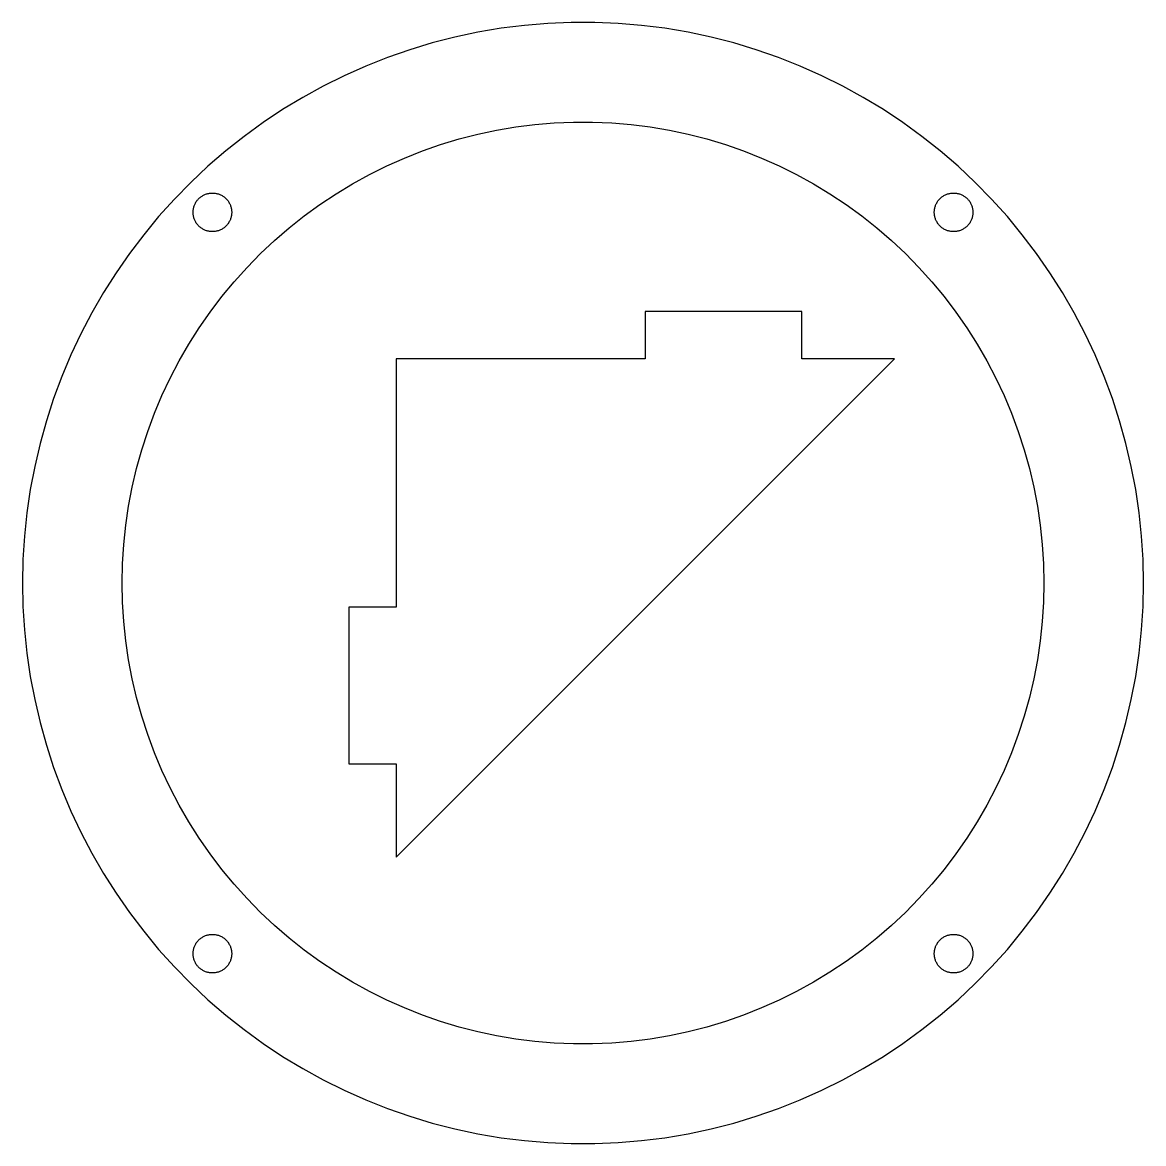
# Model space of a CAD drawing. Header units: metres. Extents: x -110 to 100, y -93 to 100.
# Drawn here: x 5 to 95, y -93 to -3 of the extents above; entities that cross this region are included whole.
import ezdxf

# ---------------------------------------------------------------- set-up
doc = ezdxf.new("R2010")
doc.units = ezdxf.units.M

msp = doc.modelspace()

# ---------------------------------------------------------------- linework, layer by layer
for p, q in [((43.4263, -3.4828), (41.5679, -3.7971)), ((45.2962, -3.2465), (43.4263, -3.4828)), ((47.1744, -3.0888), (45.2962, -3.2465)), ((49.0576, -3.0099), (47.1744, -3.0888)), ((50.9424, -3.0099), (49.0576, -3.0099)), ((52.8256, -3.0888), (50.9424, -3.0099)), ((54.7038, -3.2465), (52.8256, -3.0888)), ((56.5737, -3.4828), (54.7038, -3.2465)), ((58.4321, -3.7971), (56.5737, -3.4828)), ((39.7242, -4.189), (37.8986, -4.6577)), ((41.5679, -3.7971), (39.7242, -4.189)), ((60.2758, -4.189), (58.4321, -3.7971)), ((62.1014, -4.6577), (60.2758, -4.189)), ((36.0942, -5.2025), (34.3143, -5.8223)), ((37.8986, -4.6577), (36.0942, -5.2025)), ((63.9058, -5.2025), (62.1014, -4.6577)), ((65.6857, -5.8223), (63.9058, -5.2025)), ((34.3143, -5.8223), (32.5618, -6.5162)), ((67.4382, -6.5162), (65.6857, -5.8223)), ((32.5618, -6.5162), (30.8399, -7.2828)), ((69.1601, -7.2828), (67.4382, -6.5162)), ((30.8399, -7.2828), (29.1517, -8.1209)), ((70.8483, -8.1209), (69.1601, -7.2828)), ((29.1517, -8.1209), (27.5, -9.0289)), ((72.5, -9.0289), (70.8483, -8.1209)), ((27.5, -9.0289), (25.8878, -10.0052)), ((74.1122, -10.0052), (72.5, -9.0289)), ((25.8878, -10.0052), (24.3179, -11.0483)), ((75.6821, -11.0483), (74.1122, -10.0052)), ((24.3179, -11.0483), (22.793, -12.1562)), ((41.551, -11.9776), (43.0669, -11.6554)), ((43.0669, -11.6554), (44.5949, -11.3969)), ((44.5949, -11.3969), (46.1325, -11.2027)), ((46.1325, -11.2027), (47.6768, -11.073)), ((47.6768, -11.073), (49.2251, -11.0081)), ((49.2251, -11.0081), (50.7749, -11.0081)), ((50.7749, -11.0081), (52.3232, -11.073)), ((52.3232, -11.073), (53.8675, -11.2027)), ((53.8675, -11.2027), (55.4051, -11.3969)), ((55.4051, -11.3969), (56.9331, -11.6554)), ((56.9331, -11.6554), (58.449, -11.9776)), ((77.207, -12.1562), (75.6821, -11.0483)), ((22.793, -12.1562), (21.3159, -13.3269)), ((38.5664, -12.8109), (40.05, -12.363)), ((40.05, -12.363), (41.551, -11.9776)), ((58.449, -11.9776), (59.95, -12.363)), ((59.95, -12.363), (61.4336, -12.8109)), ((78.6841, -13.3269), (77.207, -12.1562)), ((21.3159, -13.3269), (19.8891, -14.5585)), ((35.6619, -13.8911), (37.1028, -13.3206)), ((37.1028, -13.3206), (38.5664, -12.8109)), ((61.4336, -12.8109), (62.8972, -13.3206)), ((62.8972, -13.3206), (64.3381, -13.8911)), ((80.1109, -14.5585), (78.6841, -13.3269)), ((34.2462, -14.5214), (35.6619, -13.8911)), ((64.3381, -13.8911), (65.7538, -14.5214)), ((19.8891, -14.5585), (18.5152, -15.8487)), ((31.5, -15.9571), (32.858, -15.2105)), ((32.858, -15.2105), (34.2462, -14.5214)), ((65.7538, -14.5214), (67.142, -15.2105)), ((67.142, -15.2105), (68.5, -15.9571)), ((81.4848, -15.8487), (80.1109, -14.5585)), ((18.5152, -15.8487), (17.1964, -17.1954)), ((30.1744, -16.7599), (31.5, -15.9571)), ((68.5, -15.9571), (69.8256, -16.7599)), ((82.8036, -17.1954), (81.4848, -15.8487)), ((19.1655, -17.1426), (19.2129, -17.0981)), ((19.2129, -17.0981), (19.262, -17.0557)), ((19.262, -17.0557), (19.3129, -17.0154)), ((19.3129, -17.0154), (19.3654, -16.9772)), ((19.3654, -16.9772), (19.4195, -16.9413)), ((19.4195, -16.9413), (19.475, -16.9077)), ((19.475, -16.9077), (19.5319, -16.8764)), ((19.5319, -16.8764), (19.59, -16.8475)), ((19.59, -16.8475), (19.6494, -16.8211)), ((19.6494, -16.8211), (19.7097, -16.7972)), ((19.7097, -16.7972), (19.771, -16.7759)), ((19.771, -16.7759), (19.8332, -16.7571)), ((19.8332, -16.7571), (19.8961, -16.741)), ((19.8961, -16.741), (19.9596, -16.7275)), ((19.9596, -16.7275), (20.0236, -16.7166)), ((20.0236, -16.7166), (20.088, -16.7085)), ((20.088, -16.7085), (20.1527, -16.7031)), ((20.1527, -16.7031), (20.2175, -16.7003)), ((20.2175, -16.7003), (20.2825, -16.7003)), ((20.2825, -16.7003), (20.3473, -16.7031)), ((20.3473, -16.7031), (20.412, -16.7085)), ((20.412, -16.7085), (20.4764, -16.7166)), ((20.4764, -16.7166), (20.5405, -16.7275)), ((20.5405, -16.7275), (20.604, -16.741)), ((20.604, -16.741), (20.6668, -16.7571)), ((20.6668, -16.7571), (20.729, -16.7759)), ((20.729, -16.7759), (20.7903, -16.7972)), ((20.7903, -16.7972), (20.8507, -16.8211)), ((20.8507, -16.8211), (20.91, -16.8475)), ((20.91, -16.8475), (20.9681, -16.8764)), ((20.9681, -16.8764), (21.025, -16.9077)), ((21.025, -16.9077), (21.0805, -16.9413)), ((21.0805, -16.9413), (21.1346, -16.9772)), ((21.1346, -16.9772), (21.1871, -17.0154)), ((21.1871, -17.0154), (21.238, -17.0557)), ((21.238, -17.0557), (21.2872, -17.0981)), ((21.2872, -17.0981), (21.3345, -17.1426)), ((28.8836, -17.6175), (30.1744, -16.7599)), ((69.8256, -16.7599), (71.1164, -17.6175)), ((78.6655, -17.1426), (78.7128, -17.0981)), ((78.7128, -17.0981), (78.762, -17.0557)), ((78.762, -17.0557), (78.8129, -17.0154)), ((78.8129, -17.0154), (78.8654, -16.9772)), ((78.8654, -16.9772), (78.9195, -16.9413)), ((78.9195, -16.9413), (78.975, -16.9077)), ((78.975, -16.9077), (79.0319, -16.8764)), ((79.0319, -16.8764), (79.09, -16.8475)), ((79.09, -16.8475), (79.1493, -16.8211)), ((79.1493, -16.8211), (79.2097, -16.7972)), ((79.2097, -16.7972), (79.271, -16.7759)), ((79.271, -16.7759), (79.3332, -16.7571)), ((79.3332, -16.7571), (79.396, -16.741)), ((79.396, -16.741), (79.4595, -16.7275)), ((79.4595, -16.7275), (79.5236, -16.7166)), ((79.5236, -16.7166), (79.588, -16.7085)), ((79.588, -16.7085), (79.6527, -16.7031)), ((79.6527, -16.7031), (79.7175, -16.7003)), ((79.7175, -16.7003), (79.7825, -16.7003)), ((79.7825, -16.7003), (79.8473, -16.7031)), ((79.8473, -16.7031), (79.912, -16.7085)), ((79.912, -16.7085), (79.9764, -16.7166)), ((79.9764, -16.7166), (80.0404, -16.7275)), ((80.0404, -16.7275), (80.1039, -16.741)), ((80.1039, -16.741), (80.1668, -16.7571)), ((80.1668, -16.7571), (80.229, -16.7759)), ((80.229, -16.7759), (80.2903, -16.7972)), ((80.2903, -16.7972), (80.3506, -16.8211)), ((80.3506, -16.8211), (80.41, -16.8475)), ((80.41, -16.8475), (80.4681, -16.8764)), ((80.4681, -16.8764), (80.525, -16.9077)), ((80.525, -16.9077), (80.5805, -16.9413)), ((80.5805, -16.9413), (80.6346, -16.9772)), ((80.6346, -16.9772), (80.6871, -17.0154)), ((80.6871, -17.0154), (80.738, -17.0557)), ((80.738, -17.0557), (80.7871, -17.0981)), ((80.7871, -17.0981), (80.8345, -17.1426)), ((17.1964, -17.1954), (15.9352, -18.5961)), ((18.7122, -18.0557), (18.7217, -17.9915)), ((18.7217, -17.9915), (18.7339, -17.9277)), ((18.7339, -17.9277), (18.7487, -17.8645)), ((18.7487, -17.8645), (18.7662, -17.802)), ((18.7662, -17.802), (18.7862, -17.7403)), ((18.7862, -17.7403), (18.8089, -17.6794)), ((18.8089, -17.6794), (18.834, -17.6196)), ((18.834, -17.6196), (18.8616, -17.5608)), ((18.8616, -17.5608), (18.8917, -17.5033)), ((18.8917, -17.5033), (18.9242, -17.4471)), ((18.9242, -17.4471), (18.959, -17.3923)), ((18.959, -17.3923), (18.996, -17.3389)), ((18.996, -17.3389), (19.0353, -17.2872)), ((19.0353, -17.2872), (19.0767, -17.2372)), ((19.0767, -17.2372), (19.1201, -17.189)), ((19.1201, -17.189), (19.1655, -17.1426)), ((21.3345, -17.1426), (21.3799, -17.189)), ((21.3799, -17.189), (21.4234, -17.2372)), ((21.4234, -17.2372), (21.4647, -17.2872)), ((21.4647, -17.2872), (21.504, -17.3389)), ((21.504, -17.3389), (21.541, -17.3923)), ((21.541, -17.3923), (21.5758, -17.4471)), ((21.5758, -17.4471), (21.6083, -17.5033)), ((21.6083, -17.5033), (21.6384, -17.5608)), ((21.6384, -17.5608), (21.666, -17.6196)), ((21.666, -17.6196), (21.6912, -17.6794)), ((21.6912, -17.6794), (21.7138, -17.7403)), ((21.7138, -17.7403), (21.7339, -17.802)), ((21.7339, -17.802), (21.7513, -17.8645)), ((21.7513, -17.8645), (21.7661, -17.9277)), ((21.7661, -17.9277), (21.7783, -17.9915)), ((21.7783, -17.9915), (21.7878, -18.0557)), ((27.6298, -18.5284), (28.8836, -17.6175)), ((71.1164, -17.6175), (72.3702, -18.5284)), ((78.2122, -18.0557), (78.2217, -17.9915)), ((78.2217, -17.9915), (78.2339, -17.9277)), ((78.2339, -17.9277), (78.2487, -17.8645)), ((78.2487, -17.8645), (78.2661, -17.802)), ((78.2661, -17.802), (78.2862, -17.7403)), ((78.2862, -17.7403), (78.3088, -17.6794)), ((78.3088, -17.6794), (78.334, -17.6196)), ((78.334, -17.6196), (78.3616, -17.5608)), ((78.3616, -17.5608), (78.3917, -17.5033)), ((78.3917, -17.5033), (78.4242, -17.4471)), ((78.4242, -17.4471), (78.459, -17.3923)), ((78.459, -17.3923), (78.496, -17.3389)), ((78.496, -17.3389), (78.5353, -17.2872)), ((78.5353, -17.2872), (78.5766, -17.2372)), ((78.5766, -17.2372), (78.6201, -17.189)), ((78.6201, -17.189), (78.6655, -17.1426)), ((80.8345, -17.1426), (80.8799, -17.189)), ((80.8799, -17.189), (80.9233, -17.2372)), ((80.9233, -17.2372), (80.9647, -17.2872)), ((80.9647, -17.2872), (81.004, -17.3389)), ((81.004, -17.3389), (81.041, -17.3923)), ((81.041, -17.3923), (81.0758, -17.4471)), ((81.0758, -17.4471), (81.1083, -17.5033)), ((81.1083, -17.5033), (81.1384, -17.5608)), ((81.1384, -17.5608), (81.166, -17.6196)), ((81.166, -17.6196), (81.1911, -17.6794)), ((81.1911, -17.6794), (81.2138, -17.7403)), ((81.2138, -17.7403), (81.2338, -17.802)), ((81.2338, -17.802), (81.2513, -17.8645)), ((81.2513, -17.8645), (81.2661, -17.9277)), ((81.2661, -17.9277), (81.2783, -17.9915)), ((81.2783, -17.9915), (81.2878, -18.0557)), ((84.0648, -18.5961), (82.8036, -17.1954)), ((15.9352, -18.5961), (14.7338, -20.0484)), ((18.7, -18.25), (18.7014, -18.1851)), ((18.7014, -18.3149), (18.7, -18.25)), ((18.7014, -18.1851), (18.7054, -18.1203)), ((18.7054, -18.3797), (18.7014, -18.3149)), ((18.7054, -18.1203), (18.7122, -18.0557)), ((18.7122, -18.4443), (18.7054, -18.3797)), ((18.7217, -18.5085), (18.7122, -18.4443)), ((18.7339, -18.5723), (18.7217, -18.5085)), ((18.7487, -18.6355), (18.7339, -18.5723)), ((18.7662, -18.698), (18.7487, -18.6355)), ((18.7862, -18.7598), (18.7662, -18.698)), ((18.8089, -18.8206), (18.7862, -18.7598)), ((18.834, -18.8804), (18.8089, -18.8206)), ((18.8616, -18.9392), (18.834, -18.8804)), ((21.666, -18.8804), (21.6384, -18.9392)), ((21.6912, -18.8206), (21.666, -18.8804)), ((21.7138, -18.7598), (21.6912, -18.8206)), ((21.7339, -18.698), (21.7138, -18.7598)), ((21.7513, -18.6355), (21.7339, -18.698)), ((21.7661, -18.5723), (21.7513, -18.6355)), ((21.7783, -18.5085), (21.7661, -18.5723)), ((21.7878, -18.4443), (21.7783, -18.5085)), ((21.7878, -18.0557), (21.7946, -18.1203)), ((21.7946, -18.3797), (21.7878, -18.4443)), ((21.7946, -18.1203), (21.7986, -18.1851)), ((21.7986, -18.3149), (21.7946, -18.3797)), ((21.7986, -18.1851), (21.8, -18.25)), ((21.8, -18.25), (21.7986, -18.3149)), ((26.4153, -19.491), (27.6298, -18.5284)), ((72.3702, -18.5284), (73.5847, -19.491)), ((78.2, -18.25), (78.2014, -18.1851)), ((78.2014, -18.3149), (78.2, -18.25)), ((78.2014, -18.1851), (78.2054, -18.1203)), ((78.2054, -18.3797), (78.2014, -18.3149)), ((78.2054, -18.1203), (78.2122, -18.0557)), ((78.2122, -18.4443), (78.2054, -18.3797)), ((78.2217, -18.5085), (78.2122, -18.4443)), ((78.2339, -18.5723), (78.2217, -18.5085)), ((78.2487, -18.6355), (78.2339, -18.5723)), ((78.2661, -18.698), (78.2487, -18.6355)), ((78.2862, -18.7598), (78.2661, -18.698)), ((78.3088, -18.8206), (78.2862, -18.7598)), ((78.334, -18.8804), (78.3088, -18.8206)), ((78.3616, -18.9392), (78.334, -18.8804)), ((81.166, -18.8804), (81.1384, -18.9392)), ((81.1911, -18.8206), (81.166, -18.8804)), ((81.2138, -18.7598), (81.1911, -18.8206)), ((81.2338, -18.698), (81.2138, -18.7598)), ((81.2513, -18.6355), (81.2338, -18.698)), ((81.2661, -18.5723), (81.2513, -18.6355)), ((81.2783, -18.5085), (81.2661, -18.5723)), ((81.2878, -18.4443), (81.2783, -18.5085)), ((81.2878, -18.0557), (81.2946, -18.1203)), ((81.2946, -18.3797), (81.2878, -18.4443)), ((81.2946, -18.1203), (81.2986, -18.1851)), ((81.2986, -18.3149), (81.2946, -18.3797)), ((81.2986, -18.1851), (81.3, -18.25)), ((81.3, -18.25), (81.2986, -18.3149)), ((85.2662, -20.0484), (84.0648, -18.5961)), ((18.8917, -18.9967), (18.8616, -18.9392)), ((18.9242, -19.0529), (18.8917, -18.9967)), ((18.959, -19.1078), (18.9242, -19.0529)), ((18.996, -19.1611), (18.959, -19.1078)), ((19.0353, -19.2128), (18.996, -19.1611)), ((19.0767, -19.2628), (19.0353, -19.2128)), ((19.1201, -19.3111), (19.0767, -19.2628)), ((19.1655, -19.3574), (19.1201, -19.3111)), ((19.2129, -19.4019), (19.1655, -19.3574)), ((19.262, -19.4443), (19.2129, -19.4019)), ((19.3129, -19.4846), (19.262, -19.4443)), ((19.3654, -19.5228), (19.3129, -19.4846)), ((19.4195, -19.5587), (19.3654, -19.5228)), ((19.475, -19.5923), (19.4195, -19.5587)), ((19.5319, -19.6236), (19.475, -19.5923)), ((19.59, -19.6525), (19.5319, -19.6236)), ((19.6494, -19.6789), (19.59, -19.6525)), ((19.7097, -19.7028), (19.6494, -19.6789)), ((19.771, -19.7242), (19.7097, -19.7028)), ((19.8332, -19.7429), (19.771, -19.7242)), ((19.8961, -19.759), (19.8332, -19.7429)), ((19.9596, -19.7726), (19.8961, -19.759)), ((20.0236, -19.7834), (19.9596, -19.7726)), ((20.088, -19.7915), (20.0236, -19.7834)), ((20.1527, -19.797), (20.088, -19.7915)), ((20.2175, -19.7997), (20.1527, -19.797)), ((20.2825, -19.7997), (20.2175, -19.7997)), ((20.3473, -19.797), (20.2825, -19.7997)), ((20.412, -19.7915), (20.3473, -19.797)), ((20.4764, -19.7834), (20.412, -19.7915)), ((20.5405, -19.7726), (20.4764, -19.7834)), ((20.604, -19.759), (20.5405, -19.7726)), ((20.6668, -19.7429), (20.604, -19.759)), ((20.729, -19.7242), (20.6668, -19.7429)), ((20.7903, -19.7028), (20.729, -19.7242)), ((20.8507, -19.6789), (20.7903, -19.7028)), ((20.91, -19.6525), (20.8507, -19.6789)), ((20.9681, -19.6236), (20.91, -19.6525)), ((21.025, -19.5923), (20.9681, -19.6236)), ((21.0805, -19.5587), (21.025, -19.5923)), ((21.1346, -19.5228), (21.0805, -19.5587)), ((21.1871, -19.4846), (21.1346, -19.5228)), ((21.238, -19.4443), (21.1871, -19.4846)), ((21.2872, -19.4019), (21.238, -19.4443)), ((21.3345, -19.3574), (21.2872, -19.4019)), ((21.3799, -19.3111), (21.3345, -19.3574)), ((21.4234, -19.2628), (21.3799, -19.3111)), ((21.4647, -19.2128), (21.4234, -19.2628)), ((21.504, -19.1611), (21.4647, -19.2128)), ((21.541, -19.1078), (21.504, -19.1611)), ((21.5758, -19.0529), (21.541, -19.1078)), ((21.6083, -18.9967), (21.5758, -19.0529)), ((21.6384, -18.9392), (21.6083, -18.9967)), ((25.2422, -20.5036), (26.4153, -19.491)), ((73.5847, -19.491), (74.7578, -20.5036)), ((78.3917, -18.9967), (78.3616, -18.9392)), ((78.4242, -19.0529), (78.3917, -18.9967)), ((78.459, -19.1078), (78.4242, -19.0529)), ((78.496, -19.1611), (78.459, -19.1078)), ((78.5353, -19.2128), (78.496, -19.1611)), ((78.5766, -19.2628), (78.5353, -19.2128)), ((78.6201, -19.3111), (78.5766, -19.2628)), ((78.6655, -19.3574), (78.6201, -19.3111)), ((78.7128, -19.4019), (78.6655, -19.3574)), ((78.762, -19.4443), (78.7128, -19.4019)), ((78.8129, -19.4846), (78.762, -19.4443)), ((78.8654, -19.5228), (78.8129, -19.4846)), ((78.9195, -19.5587), (78.8654, -19.5228)), ((78.975, -19.5923), (78.9195, -19.5587)), ((79.0319, -19.6236), (78.975, -19.5923)), ((79.09, -19.6525), (79.0319, -19.6236)), ((79.1493, -19.6789), (79.09, -19.6525)), ((79.2097, -19.7028), (79.1493, -19.6789)), ((79.271, -19.7242), (79.2097, -19.7028)), ((79.3332, -19.7429), (79.271, -19.7242)), ((79.396, -19.759), (79.3332, -19.7429)), ((79.4595, -19.7726), (79.396, -19.759)), ((79.5236, -19.7834), (79.4595, -19.7726)), ((79.588, -19.7915), (79.5236, -19.7834)), ((79.6527, -19.797), (79.588, -19.7915)), ((79.7175, -19.7997), (79.6527, -19.797)), ((79.7825, -19.7997), (79.7175, -19.7997)), ((79.8473, -19.797), (79.7825, -19.7997)), ((79.912, -19.7915), (79.8473, -19.797)), ((79.9764, -19.7834), (79.912, -19.7915)), ((80.0404, -19.7726), (79.9764, -19.7834)), ((80.1039, -19.759), (80.0404, -19.7726)), ((80.1668, -19.7429), (80.1039, -19.759)), ((80.229, -19.7242), (80.1668, -19.7429)), ((80.2903, -19.7028), (80.229, -19.7242)), ((80.3506, -19.6789), (80.2903, -19.7028)), ((80.41, -19.6525), (80.3506, -19.6789)), ((80.4681, -19.6236), (80.41, -19.6525)), ((80.525, -19.5923), (80.4681, -19.6236)), ((80.5805, -19.5587), (80.525, -19.5923)), ((80.6346, -19.5228), (80.5805, -19.5587)), ((80.6871, -19.4846), (80.6346, -19.5228)), ((80.738, -19.4443), (80.6871, -19.4846)), ((80.7871, -19.4019), (80.738, -19.4443)), ((80.8345, -19.3574), (80.7871, -19.4019)), ((80.8799, -19.3111), (80.8345, -19.3574)), ((80.9233, -19.2628), (80.8799, -19.3111)), ((80.9647, -19.2128), (80.9233, -19.2628)), ((81.004, -19.1611), (80.9647, -19.2128)), ((81.041, -19.1078), (81.004, -19.1611)), ((81.0758, -19.0529), (81.041, -19.1078)), ((81.1083, -18.9967), (81.0758, -19.0529)), ((81.1384, -18.9392), (81.1083, -18.9967)), ((14.7338, -20.0484), (13.5942, -21.5497)), ((24.1125, -21.5645), (25.2422, -20.5036)), ((74.7578, -20.5036), (75.8875, -21.5645)), ((86.4058, -21.5497), (85.2662, -20.0484)), ((13.5942, -21.5497), (12.5186, -23.0974)), ((23.0282, -22.6718), (24.1125, -21.5645)), ((75.8875, -21.5645), (76.9718, -22.6718)), ((87.4814, -23.0974), (86.4058, -21.5497)), ((12.5186, -23.0974), (11.5086, -24.6888)), ((21.9912, -23.8234), (23.0282, -22.6718)), ((76.9718, -22.6718), (78.0088, -23.8234)), ((88.4914, -24.6888), (87.4814, -23.0974)), ((21.0034, -25.0175), (21.9912, -23.8234)), ((78.0088, -23.8234), (78.9966, -25.0175)), ((11.5086, -24.6888), (10.5662, -26.3211)), ((20.0664, -26.252), (21.0034, -25.0175)), ((78.9966, -25.0175), (79.9336, -26.252)), ((89.4338, -26.3211), (88.4914, -24.6888)), ((10.5662, -26.3211), (9.693, -27.9914)), ((19.1819, -27.5245), (20.0664, -26.252)), ((67.57, -26.2), (55, -26.2)), ((55, -26.2), (55, -30)), ((67.57, -30), (67.57, -26.2)), ((79.9336, -26.252), (80.8181, -27.5245)), ((90.307, -27.9914), (89.4338, -26.3211)), ((18.3515, -28.833), (19.1819, -27.5245)), ((80.8181, -27.5245), (81.6485, -28.833)), ((9.693, -27.9914), (8.8905, -29.6969)), ((91.1095, -29.6969), (90.307, -27.9914)), ((8.8905, -29.6969), (8.1601, -31.4344)), ((17.5767, -30.1751), (18.3515, -28.833)), ((81.6485, -28.833), (82.4233, -30.1751)), ((91.8399, -31.4344), (91.1095, -29.6969)), ((16.8587, -31.5485), (17.5767, -30.1751)), ((55, -30), (35, -30)), ((35, -30), (35, -49.93)), ((35, -70), (75, -30)), ((75, -30), (67.57, -30)), ((82.4233, -30.1751), (83.1413, -31.5485)), ((8.1601, -31.4344), (7.5031, -33.201)), ((92.4969, -33.201), (91.8399, -31.4344)), ((16.1988, -32.9507), (16.8587, -31.5485)), ((83.1413, -31.5485), (83.8012, -32.9507)), ((7.5031, -33.201), (6.9206, -34.9936)), ((15.5983, -34.3794), (16.1988, -32.9507)), ((83.8012, -32.9507), (84.4017, -34.3794)), ((93.0794, -34.9936), (92.4969, -33.201)), ((6.9206, -34.9936), (6.4138, -36.809)), ((15.0581, -35.8319), (15.5983, -34.3794)), ((84.4017, -34.3794), (84.9419, -35.8319)), ((93.5862, -36.809), (93.0794, -34.9936)), ((14.5792, -37.3058), (15.0581, -35.8319)), ((84.9419, -35.8319), (85.4208, -37.3058)), ((6.4138, -36.809), (5.9834, -38.644)), ((94.0166, -38.644), (93.5862, -36.809)), ((14.1624, -38.7985), (14.5792, -37.3058)), ((85.4208, -37.3058), (85.8376, -38.7985)), ((5.9834, -38.644), (5.6302, -40.4954)), ((94.3698, -40.4954), (94.0166, -38.644)), ((13.8085, -40.3073), (14.1624, -38.7985)), ((85.8376, -38.7985), (86.1915, -40.3073)), ((5.6302, -40.4954), (5.3548, -42.36)), ((13.5182, -41.8296), (13.8085, -40.3073)), ((86.1915, -40.3073), (86.4818, -41.8296)), ((94.6452, -42.36), (94.3698, -40.4954)), ((13.2918, -43.3627), (13.5182, -41.8296)), ((86.4818, -41.8296), (86.7082, -43.3627)), ((5.3548, -42.36), (5.1578, -44.2345)), ((94.8422, -44.2345), (94.6452, -42.36)), ((13.1298, -44.9039), (13.2918, -43.3627)), ((86.7082, -43.3627), (86.8702, -44.9039)), ((5.1578, -44.2345), (5.0395, -46.1156)), ((13.0325, -46.4506), (13.1298, -44.9039)), ((86.8702, -44.9039), (86.9675, -46.4506)), ((94.9605, -46.1156), (94.8422, -44.2345)), ((5.0395, -46.1156), (5, -48)), ((13, -48), (13.0325, -46.4506)), ((86.9675, -46.4506), (87, -48)), ((95, -48), (94.9605, -46.1156)), ((5, -48), (5.0395, -49.8844)), ((13.0325, -49.5494), (13, -48)), ((87, -48), (86.9675, -49.5494)), ((94.9605, -49.8844), (95, -48)), ((5.0395, -49.8844), (5.1578, -51.7655)), ((13.1298, -51.0961), (13.0325, -49.5494)), ((35, -49.93), (31.2, -49.93)), ((31.2, -49.93), (31.2, -62.5)), ((86.9675, -49.5494), (86.8702, -51.0961)), ((94.8422, -51.7655), (94.9605, -49.8844)), ((13.2918, -52.6373), (13.1298, -51.0961)), ((86.8702, -51.0961), (86.7082, -52.6373)), ((5.1578, -51.7655), (5.3548, -53.64)), ((94.6452, -53.64), (94.8422, -51.7655)), ((13.5182, -54.1704), (13.2918, -52.6373)), ((86.7082, -52.6373), (86.4818, -54.1704)), ((5.3548, -53.64), (5.6302, -55.5046)), ((94.3698, -55.5046), (94.6452, -53.64)), ((13.8085, -55.6927), (13.5182, -54.1704)), ((86.4818, -54.1704), (86.1915, -55.6927)), ((5.6302, -55.5046), (5.9834, -57.356)), ((14.1624, -57.2015), (13.8085, -55.6927)), ((86.1915, -55.6927), (85.8376, -57.2015)), ((94.0166, -57.356), (94.3698, -55.5046)), ((5.9834, -57.356), (6.4138, -59.191)), ((14.5792, -58.6942), (14.1624, -57.2015)), ((85.8376, -57.2015), (85.4208, -58.6942)), ((93.5862, -59.191), (94.0166, -57.356)), ((6.4138, -59.191), (6.9206, -61.0064)), ((15.0581, -60.1681), (14.5792, -58.6942)), ((85.4208, -58.6942), (84.9419, -60.1681)), ((93.0794, -61.0064), (93.5862, -59.191)), ((15.5983, -61.6206), (15.0581, -60.1681)), ((84.9419, -60.1681), (84.4017, -61.6206)), ((6.9206, -61.0064), (7.5031, -62.799)), ((92.4969, -62.799), (93.0794, -61.0064)), ((16.1988, -63.0493), (15.5983, -61.6206)), ((84.4017, -61.6206), (83.8012, -63.0493)), ((7.5031, -62.799), (8.1601, -64.5656)), ((31.2, -62.5), (35, -62.5)), ((35, -62.5), (35, -70)), ((91.8399, -64.5656), (92.4969, -62.799)), ((16.8587, -64.4515), (16.1988, -63.0493)), ((83.8012, -63.0493), (83.1413, -64.4515)), ((8.1601, -64.5656), (8.8905, -66.3031)), ((17.5767, -65.8249), (16.8587, -64.4515)), ((83.1413, -64.4515), (82.4233, -65.8249)), ((91.1095, -66.3031), (91.8399, -64.5656)), ((8.8905, -66.3031), (9.693, -68.0086)), ((18.3515, -67.167), (17.5767, -65.8249)), ((82.4233, -65.8249), (81.6485, -67.167)), ((90.307, -68.0086), (91.1095, -66.3031)), ((19.1819, -68.4755), (18.3515, -67.167)), ((81.6485, -67.167), (80.8181, -68.4755)), ((9.693, -68.0086), (10.5662, -69.6789)), ((89.4338, -69.6789), (90.307, -68.0086)), ((20.0664, -69.748), (19.1819, -68.4755)), ((80.8181, -68.4755), (79.9336, -69.748)), ((10.5662, -69.6789), (11.5086, -71.3112)), ((21.0034, -70.9825), (20.0664, -69.748)), ((79.9336, -69.748), (78.9966, -70.9825)), ((88.4914, -71.3112), (89.4338, -69.6789)), ((21.9912, -72.1766), (21.0034, -70.9825)), ((78.9966, -70.9825), (78.0088, -72.1766)), ((11.5086, -71.3112), (12.5186, -72.9026)), ((87.4814, -72.9026), (88.4914, -71.3112)), ((23.0282, -73.3282), (21.9912, -72.1766)), ((78.0088, -72.1766), (76.9718, -73.3282)), ((12.5186, -72.9026), (13.5942, -74.4503)), ((24.1125, -74.4355), (23.0282, -73.3282)), ((76.9718, -73.3282), (75.8875, -74.4355)), ((86.4058, -74.4503), (87.4814, -72.9026)), ((13.5942, -74.4503), (14.7338, -75.9516)), ((25.2422, -75.4964), (24.1125, -74.4355)), ((75.8875, -74.4355), (74.7578, -75.4964)), ((85.2662, -75.9516), (86.4058, -74.4503)), ((26.4153, -76.509), (25.2422, -75.4964)), ((74.7578, -75.4964), (73.5847, -76.509)), ((14.7338, -75.9516), (15.9352, -77.4039)), ((19.3129, -76.5154), (19.3654, -76.4772)), ((19.3654, -76.4772), (19.4195, -76.4413)), ((19.4195, -76.4413), (19.475, -76.4077)), ((19.475, -76.4077), (19.5319, -76.3764)), ((19.5319, -76.3764), (19.59, -76.3475)), ((19.59, -76.3475), (19.6494, -76.3211)), ((19.6494, -76.3211), (19.7097, -76.2972)), ((19.7097, -76.2972), (19.771, -76.2758)), ((19.771, -76.2758), (19.8332, -76.2571)), ((19.8332, -76.2571), (19.8961, -76.241)), ((19.8961, -76.241), (19.9596, -76.2274)), ((19.9596, -76.2274), (20.0236, -76.2166)), ((20.0236, -76.2166), (20.088, -76.2085)), ((20.088, -76.2085), (20.1527, -76.203)), ((20.1527, -76.203), (20.2175, -76.2003)), ((20.2175, -76.2003), (20.2825, -76.2003)), ((20.2825, -76.2003), (20.3473, -76.203)), ((20.3473, -76.203), (20.412, -76.2085)), ((20.412, -76.2085), (20.4764, -76.2166)), ((20.4764, -76.2166), (20.5405, -76.2274)), ((20.5405, -76.2274), (20.604, -76.241)), ((20.604, -76.241), (20.6668, -76.2571)), ((20.6668, -76.2571), (20.729, -76.2758)), ((20.729, -76.2758), (20.7903, -76.2972)), ((20.7903, -76.2972), (20.8507, -76.3211)), ((20.8507, -76.3211), (20.91, -76.3475)), ((20.91, -76.3475), (20.9681, -76.3764)), ((20.9681, -76.3764), (21.025, -76.4077)), ((21.025, -76.4077), (21.0805, -76.4413)), ((21.0805, -76.4413), (21.1346, -76.4772)), ((21.1346, -76.4772), (21.1871, -76.5154)), ((78.8129, -76.5154), (78.8654, -76.4772)), ((78.8654, -76.4772), (78.9195, -76.4413)), ((78.9195, -76.4413), (78.975, -76.4077)), ((78.975, -76.4077), (79.0319, -76.3764)), ((79.0319, -76.3764), (79.09, -76.3475)), ((79.09, -76.3475), (79.1493, -76.3211)), ((79.1493, -76.3211), (79.2097, -76.2972)), ((79.2097, -76.2972), (79.271, -76.2758)), ((79.271, -76.2758), (79.3332, -76.2571)), ((79.3332, -76.2571), (79.396, -76.241)), ((79.396, -76.241), (79.4595, -76.2274)), ((79.4595, -76.2274), (79.5236, -76.2166)), ((79.5236, -76.2166), (79.588, -76.2085)), ((79.588, -76.2085), (79.6527, -76.203)), ((79.6527, -76.203), (79.7175, -76.2003)), ((79.7175, -76.2003), (79.7825, -76.2003)), ((79.7825, -76.2003), (79.8473, -76.203)), ((79.8473, -76.203), (79.912, -76.2085)), ((79.912, -76.2085), (79.9764, -76.2166)), ((79.9764, -76.2166), (80.0404, -76.2274)), ((80.0404, -76.2274), (80.1039, -76.241)), ((80.1039, -76.241), (80.1668, -76.2571)), ((80.1668, -76.2571), (80.229, -76.2758)), ((80.229, -76.2758), (80.2903, -76.2972)), ((80.2903, -76.2972), (80.3506, -76.3211)), ((80.3506, -76.3211), (80.41, -76.3475)), ((80.41, -76.3475), (80.4681, -76.3764)), ((80.4681, -76.3764), (80.525, -76.4077)), ((80.525, -76.4077), (80.5805, -76.4413)), ((80.5805, -76.4413), (80.6346, -76.4772)), ((80.6346, -76.4772), (80.6871, -76.5154)), ((84.0648, -77.4039), (85.2662, -75.9516)), ((18.7339, -77.4277), (18.7487, -77.3645)), ((18.7487, -77.3645), (18.7662, -77.302)), ((18.7662, -77.302), (18.7862, -77.2402)), ((18.7862, -77.2402), (18.8089, -77.1794)), ((18.8089, -77.1794), (18.834, -77.1196)), ((18.834, -77.1196), (18.8616, -77.0608)), ((18.8616, -77.0608), (18.8917, -77.0033)), ((18.8917, -77.0033), (18.9242, -76.9471)), ((18.9242, -76.9471), (18.959, -76.8922)), ((18.959, -76.8922), (18.996, -76.8389)), ((18.996, -76.8389), (19.0353, -76.7872)), ((19.0353, -76.7872), (19.0767, -76.7372)), ((19.0767, -76.7372), (19.1201, -76.6889)), ((19.1201, -76.6889), (19.1655, -76.6426)), ((19.1655, -76.6426), (19.2129, -76.5981)), ((19.2129, -76.5981), (19.262, -76.5557)), ((19.262, -76.5557), (19.3129, -76.5154)), ((21.1871, -76.5154), (21.238, -76.5557)), ((21.238, -76.5557), (21.2872, -76.5981)), ((21.2872, -76.5981), (21.3345, -76.6426)), ((21.3345, -76.6426), (21.3799, -76.6889)), ((21.3799, -76.6889), (21.4234, -76.7372)), ((21.4234, -76.7372), (21.4647, -76.7872)), ((21.4647, -76.7872), (21.504, -76.8389)), ((21.504, -76.8389), (21.541, -76.8922)), ((21.541, -76.8922), (21.5758, -76.9471)), ((21.5758, -76.9471), (21.6083, -77.0033)), ((21.6083, -77.0033), (21.6384, -77.0608)), ((21.6384, -77.0608), (21.666, -77.1196)), ((21.666, -77.1196), (21.6912, -77.1794)), ((21.6912, -77.1794), (21.7138, -77.2402)), ((21.7138, -77.2402), (21.7339, -77.302)), ((21.7339, -77.302), (21.7513, -77.3645)), ((21.7513, -77.3645), (21.7661, -77.4277)), ((27.6298, -77.4716), (26.4153, -76.509)), ((73.5847, -76.509), (72.3702, -77.4716)), ((78.2339, -77.4277), (78.2487, -77.3645)), ((78.2487, -77.3645), (78.2661, -77.302)), ((78.2661, -77.302), (78.2862, -77.2402)), ((78.2862, -77.2402), (78.3088, -77.1794)), ((78.3088, -77.1794), (78.334, -77.1196)), ((78.334, -77.1196), (78.3616, -77.0608)), ((78.3616, -77.0608), (78.3917, -77.0033)), ((78.3917, -77.0033), (78.4242, -76.9471)), ((78.4242, -76.9471), (78.459, -76.8922)), ((78.459, -76.8922), (78.496, -76.8389)), ((78.496, -76.8389), (78.5353, -76.7872)), ((78.5353, -76.7872), (78.5766, -76.7372)), ((78.5766, -76.7372), (78.6201, -76.6889)), ((78.6201, -76.6889), (78.6655, -76.6426)), ((78.6655, -76.6426), (78.7128, -76.5981)), ((78.7128, -76.5981), (78.762, -76.5557)), ((78.762, -76.5557), (78.8129, -76.5154)), ((80.6871, -76.5154), (80.738, -76.5557)), ((80.738, -76.5557), (80.7871, -76.5981)), ((80.7871, -76.5981), (80.8345, -76.6426)), ((80.8345, -76.6426), (80.8799, -76.6889)), ((80.8799, -76.6889), (80.9233, -76.7372)), ((80.9233, -76.7372), (80.9647, -76.7872)), ((80.9647, -76.7872), (81.004, -76.8389)), ((81.004, -76.8389), (81.041, -76.8922)), ((81.041, -76.8922), (81.0758, -76.9471)), ((81.0758, -76.9471), (81.1083, -77.0033)), ((81.1083, -77.0033), (81.1384, -77.0608)), ((81.1384, -77.0608), (81.166, -77.1196)), ((81.166, -77.1196), (81.1911, -77.1794)), ((81.1911, -77.1794), (81.2138, -77.2402)), ((81.2138, -77.2402), (81.2338, -77.302)), ((81.2338, -77.302), (81.2513, -77.3645)), ((81.2513, -77.3645), (81.2661, -77.4277)), ((15.9352, -77.4039), (17.1964, -78.8046)), ((18.7, -77.75), (18.7014, -77.6851)), ((18.7014, -77.8149), (18.7, -77.75)), ((18.7014, -77.6851), (18.7054, -77.6203)), ((18.7054, -77.8797), (18.7014, -77.8149)), ((18.7054, -77.6203), (18.7122, -77.5557)), ((18.7122, -77.9443), (18.7054, -77.8797)), ((18.7122, -77.5557), (18.7217, -77.4915)), ((18.7217, -78.0085), (18.7122, -77.9443)), ((18.7217, -77.4915), (18.7339, -77.4277)), ((18.7339, -78.0723), (18.7217, -78.0085)), ((18.7487, -78.1355), (18.7339, -78.0723)), ((18.7662, -78.198), (18.7487, -78.1355)), ((18.7862, -78.2597), (18.7662, -78.198)), ((18.8089, -78.3206), (18.7862, -78.2597)), ((21.7138, -78.2597), (21.6912, -78.3206)), ((21.7339, -78.198), (21.7138, -78.2597)), ((21.7513, -78.1355), (21.7339, -78.198)), ((21.7661, -78.0723), (21.7513, -78.1355)), ((21.7661, -77.4277), (21.7783, -77.4915)), ((21.7783, -78.0085), (21.7661, -78.0723)), ((21.7783, -77.4915), (21.7878, -77.5557)), ((21.7878, -77.9443), (21.7783, -78.0085)), ((21.7878, -77.5557), (21.7946, -77.6203)), ((21.7946, -77.8797), (21.7878, -77.9443)), ((21.7946, -77.6203), (21.7986, -77.6851)), ((21.7986, -77.8149), (21.7946, -77.8797)), ((21.7986, -77.6851), (21.8, -77.75)), ((21.8, -77.75), (21.7986, -77.8149)), ((28.8836, -78.3825), (27.6298, -77.4716)), ((72.3702, -77.4716), (71.1164, -78.3825)), ((78.2, -77.75), (78.2014, -77.6851)), ((78.2014, -77.8149), (78.2, -77.75)), ((78.2014, -77.6851), (78.2054, -77.6203)), ((78.2054, -77.8797), (78.2014, -77.8149)), ((78.2054, -77.6203), (78.2122, -77.5557)), ((78.2122, -77.9443), (78.2054, -77.8797)), ((78.2122, -77.5557), (78.2217, -77.4915)), ((78.2217, -78.0085), (78.2122, -77.9443)), ((78.2217, -77.4915), (78.2339, -77.4277)), ((78.2339, -78.0723), (78.2217, -78.0085)), ((78.2487, -78.1355), (78.2339, -78.0723)), ((78.2661, -78.198), (78.2487, -78.1355)), ((78.2862, -78.2597), (78.2661, -78.198)), ((78.3088, -78.3206), (78.2862, -78.2597)), ((81.2138, -78.2597), (81.1911, -78.3206)), ((81.2338, -78.198), (81.2138, -78.2597)), ((81.2513, -78.1355), (81.2338, -78.198)), ((81.2661, -78.0723), (81.2513, -78.1355)), ((81.2661, -77.4277), (81.2783, -77.4915)), ((81.2783, -78.0085), (81.2661, -78.0723)), ((81.2783, -77.4915), (81.2878, -77.5557)), ((81.2878, -77.9443), (81.2783, -78.0085)), ((81.2878, -77.5557), (81.2946, -77.6203)), ((81.2946, -77.8797), (81.2878, -77.9443)), ((81.2946, -77.6203), (81.2986, -77.6851)), ((81.2986, -77.8149), (81.2946, -77.8797)), ((81.2986, -77.6851), (81.3, -77.75)), ((81.3, -77.75), (81.2986, -77.8149)), ((82.8036, -78.8046), (84.0648, -77.4039)), ((17.1964, -78.8046), (18.5152, -80.1513)), ((18.834, -78.3804), (18.8089, -78.3206)), ((18.8616, -78.4392), (18.834, -78.3804)), ((18.8917, -78.4967), (18.8616, -78.4392)), ((18.9242, -78.5529), (18.8917, -78.4967)), ((18.959, -78.6077), (18.9242, -78.5529)), ((18.996, -78.6611), (18.959, -78.6077)), ((19.0353, -78.7128), (18.996, -78.6611)), ((19.0767, -78.7628), (19.0353, -78.7128)), ((19.1201, -78.811), (19.0767, -78.7628)), ((19.1655, -78.8574), (19.1201, -78.811)), ((19.2129, -78.9019), (19.1655, -78.8574)), ((19.262, -78.9443), (19.2129, -78.9019)), ((19.3129, -78.9846), (19.262, -78.9443)), ((19.3654, -79.0228), (19.3129, -78.9846)), ((19.4195, -79.0587), (19.3654, -79.0228)), ((19.475, -79.0923), (19.4195, -79.0587)), ((19.5319, -79.1236), (19.475, -79.0923)), ((19.59, -79.1525), (19.5319, -79.1236)), ((19.6494, -79.1789), (19.59, -79.1525)), ((19.7097, -79.2028), (19.6494, -79.1789)), ((20.8507, -79.1789), (20.7903, -79.2028)), ((20.91, -79.1525), (20.8507, -79.1789)), ((20.9681, -79.1236), (20.91, -79.1525)), ((21.025, -79.0923), (20.9681, -79.1236)), ((21.0805, -79.0587), (21.025, -79.0923)), ((21.1346, -79.0228), (21.0805, -79.0587)), ((21.1871, -78.9846), (21.1346, -79.0228)), ((21.238, -78.9443), (21.1871, -78.9846)), ((21.2872, -78.9019), (21.238, -78.9443)), ((21.3345, -78.8574), (21.2872, -78.9019)), ((21.3799, -78.811), (21.3345, -78.8574)), ((21.4234, -78.7628), (21.3799, -78.811)), ((21.4647, -78.7128), (21.4234, -78.7628)), ((21.504, -78.6611), (21.4647, -78.7128)), ((21.541, -78.6077), (21.504, -78.6611)), ((21.5758, -78.5529), (21.541, -78.6077)), ((21.6083, -78.4967), (21.5758, -78.5529)), ((21.6384, -78.4392), (21.6083, -78.4967)), ((21.666, -78.3804), (21.6384, -78.4392)), ((21.6912, -78.3206), (21.666, -78.3804)), ((30.1744, -79.2401), (28.8836, -78.3825)), ((71.1164, -78.3825), (69.8256, -79.2401)), ((78.334, -78.3804), (78.3088, -78.3206)), ((78.3616, -78.4392), (78.334, -78.3804)), ((78.3917, -78.4967), (78.3616, -78.4392)), ((78.4242, -78.5529), (78.3917, -78.4967)), ((78.459, -78.6077), (78.4242, -78.5529)), ((78.496, -78.6611), (78.459, -78.6077)), ((78.5353, -78.7128), (78.496, -78.6611)), ((78.5766, -78.7628), (78.5353, -78.7128)), ((78.6201, -78.811), (78.5766, -78.7628)), ((78.6655, -78.8574), (78.6201, -78.811)), ((78.7128, -78.9019), (78.6655, -78.8574)), ((78.762, -78.9443), (78.7128, -78.9019)), ((78.8129, -78.9846), (78.762, -78.9443)), ((78.8654, -79.0228), (78.8129, -78.9846)), ((78.9195, -79.0587), (78.8654, -79.0228)), ((78.975, -79.0923), (78.9195, -79.0587)), ((79.0319, -79.1236), (78.975, -79.0923)), ((79.09, -79.1525), (79.0319, -79.1236)), ((79.1493, -79.1789), (79.09, -79.1525)), ((79.2097, -79.2028), (79.1493, -79.1789)), ((80.3506, -79.1789), (80.2903, -79.2028)), ((80.41, -79.1525), (80.3506, -79.1789)), ((80.4681, -79.1236), (80.41, -79.1525)), ((80.525, -79.0923), (80.4681, -79.1236)), ((80.5805, -79.0587), (80.525, -79.0923)), ((80.6346, -79.0228), (80.5805, -79.0587)), ((80.6871, -78.9846), (80.6346, -79.0228)), ((80.738, -78.9443), (80.6871, -78.9846)), ((80.7871, -78.9019), (80.738, -78.9443)), ((80.8345, -78.8574), (80.7871, -78.9019)), ((80.8799, -78.811), (80.8345, -78.8574)), ((80.9233, -78.7628), (80.8799, -78.811)), ((80.9647, -78.7128), (80.9233, -78.7628)), ((81.004, -78.6611), (80.9647, -78.7128)), ((81.041, -78.6077), (81.004, -78.6611)), ((81.0758, -78.5529), (81.041, -78.6077)), ((81.1083, -78.4967), (81.0758, -78.5529)), ((81.1384, -78.4392), (81.1083, -78.4967)), ((81.166, -78.3804), (81.1384, -78.4392)), ((81.1911, -78.3206), (81.166, -78.3804)), ((81.4848, -80.1513), (82.8036, -78.8046)), ((19.771, -79.2241), (19.7097, -79.2028)), ((19.8332, -79.2429), (19.771, -79.2241)), ((19.8961, -79.259), (19.8332, -79.2429)), ((19.9596, -79.2725), (19.8961, -79.259)), ((20.0236, -79.2834), (19.9596, -79.2725)), ((20.088, -79.2915), (20.0236, -79.2834)), ((20.1527, -79.2969), (20.088, -79.2915)), ((20.2175, -79.2997), (20.1527, -79.2969)), ((20.2825, -79.2997), (20.2175, -79.2997)), ((20.3473, -79.2969), (20.2825, -79.2997)), ((20.412, -79.2915), (20.3473, -79.2969)), ((20.4764, -79.2834), (20.412, -79.2915)), ((20.5405, -79.2725), (20.4764, -79.2834)), ((20.604, -79.259), (20.5405, -79.2725)), ((20.6668, -79.2429), (20.604, -79.259)), ((20.729, -79.2241), (20.6668, -79.2429)), ((20.7903, -79.2028), (20.729, -79.2241)), ((31.5, -80.0429), (30.1744, -79.2401)), ((32.858, -80.7895), (31.5, -80.0429)), ((68.5, -80.0429), (67.142, -80.7895)), ((69.8256, -79.2401), (68.5, -80.0429)), ((79.271, -79.2241), (79.2097, -79.2028)), ((79.3332, -79.2429), (79.271, -79.2241)), ((79.396, -79.259), (79.3332, -79.2429)), ((79.4595, -79.2725), (79.396, -79.259)), ((79.5236, -79.2834), (79.4595, -79.2725)), ((79.588, -79.2915), (79.5236, -79.2834)), ((79.6527, -79.2969), (79.588, -79.2915)), ((79.7175, -79.2997), (79.6527, -79.2969)), ((79.7825, -79.2997), (79.7175, -79.2997)), ((79.8473, -79.2969), (79.7825, -79.2997)), ((79.912, -79.2915), (79.8473, -79.2969)), ((79.9764, -79.2834), (79.912, -79.2915)), ((80.0404, -79.2725), (79.9764, -79.2834)), ((80.1039, -79.259), (80.0404, -79.2725)), ((80.1668, -79.2429), (80.1039, -79.259)), ((80.229, -79.2241), (80.1668, -79.2429)), ((80.2903, -79.2028), (80.229, -79.2241)), ((18.5152, -80.1513), (19.8891, -81.4415)), ((34.2462, -81.4786), (32.858, -80.7895)), ((67.142, -80.7895), (65.7538, -81.4786)), ((80.1109, -81.4415), (81.4848, -80.1513)), ((19.8891, -81.4415), (21.3159, -82.6731)), ((35.6619, -82.1089), (34.2462, -81.4786)), ((65.7538, -81.4786), (64.3381, -82.1089)), ((78.6841, -82.6731), (80.1109, -81.4415)), ((21.3159, -82.6731), (22.793, -83.8438)), ((37.1028, -82.6794), (35.6619, -82.1089)), ((38.5664, -83.1891), (37.1028, -82.6794)), ((62.8972, -82.6794), (61.4336, -83.1891)), ((64.3381, -82.1089), (62.8972, -82.6794)), ((77.207, -83.8438), (78.6841, -82.6731)), ((40.05, -83.637), (38.5664, -83.1891)), ((41.551, -84.0224), (40.05, -83.637)), ((59.95, -83.637), (58.449, -84.0224)), ((61.4336, -83.1891), (59.95, -83.637)), ((22.793, -83.8438), (24.3179, -84.9517)), ((43.0669, -84.3446), (41.551, -84.0224)), ((44.5949, -84.6031), (43.0669, -84.3446)), ((56.9331, -84.3446), (55.4051, -84.6031)), ((58.449, -84.0224), (56.9331, -84.3446)), ((75.6821, -84.9517), (77.207, -83.8438)), ((24.3179, -84.9517), (25.8878, -85.9948)), ((46.1325, -84.7973), (44.5949, -84.6031)), ((47.6768, -84.927), (46.1325, -84.7973)), ((49.2251, -84.9919), (47.6768, -84.927)), ((50.7749, -84.9919), (49.2251, -84.9919)), ((52.3232, -84.927), (50.7749, -84.9919)), ((53.8675, -84.7973), (52.3232, -84.927)), ((55.4051, -84.6031), (53.8675, -84.7973)), ((74.1122, -85.9948), (75.6821, -84.9517)), ((25.8878, -85.9948), (27.5, -86.9711)), ((72.5, -86.9711), (74.1122, -85.9948)), ((27.5, -86.9711), (29.1517, -87.8792)), ((70.8483, -87.8792), (72.5, -86.9711)), ((29.1517, -87.8792), (30.8399, -88.7172)), ((69.1601, -88.7172), (70.8483, -87.8792)), ((30.8399, -88.7172), (32.5618, -89.4838)), ((67.4382, -89.4838), (69.1601, -88.7172)), ((32.5618, -89.4838), (34.3143, -90.1777)), ((65.6857, -90.1777), (67.4382, -89.4838)), ((34.3143, -90.1777), (36.0942, -90.7975)), ((36.0942, -90.7975), (37.8986, -91.3423)), ((62.1014, -91.3423), (63.9058, -90.7975)), ((63.9058, -90.7975), (65.6857, -90.1777)), ((37.8986, -91.3423), (39.7242, -91.8111)), ((60.2758, -91.8111), (62.1014, -91.3423)), ((39.7242, -91.8111), (41.5679, -92.2029)), ((41.5679, -92.2029), (43.4263, -92.5172)), ((43.4263, -92.5172), (45.2962, -92.7535)), ((54.7038, -92.7535), (56.5737, -92.5172)), ((56.5737, -92.5172), (58.4321, -92.2029)), ((58.4321, -92.2029), (60.2758, -91.8111)), ((45.2962, -92.7535), (47.1744, -92.9112)), ((47.1744, -92.9112), (49.0576, -92.9901)), ((49.0576, -92.9901), (50.9424, -92.9901)), ((50.9424, -92.9901), (52.8256, -92.9112)), ((52.8256, -92.9112), (54.7038, -92.7535))]:
    msp.add_line(p, q)

doc.saveas('drawing.dxf')
